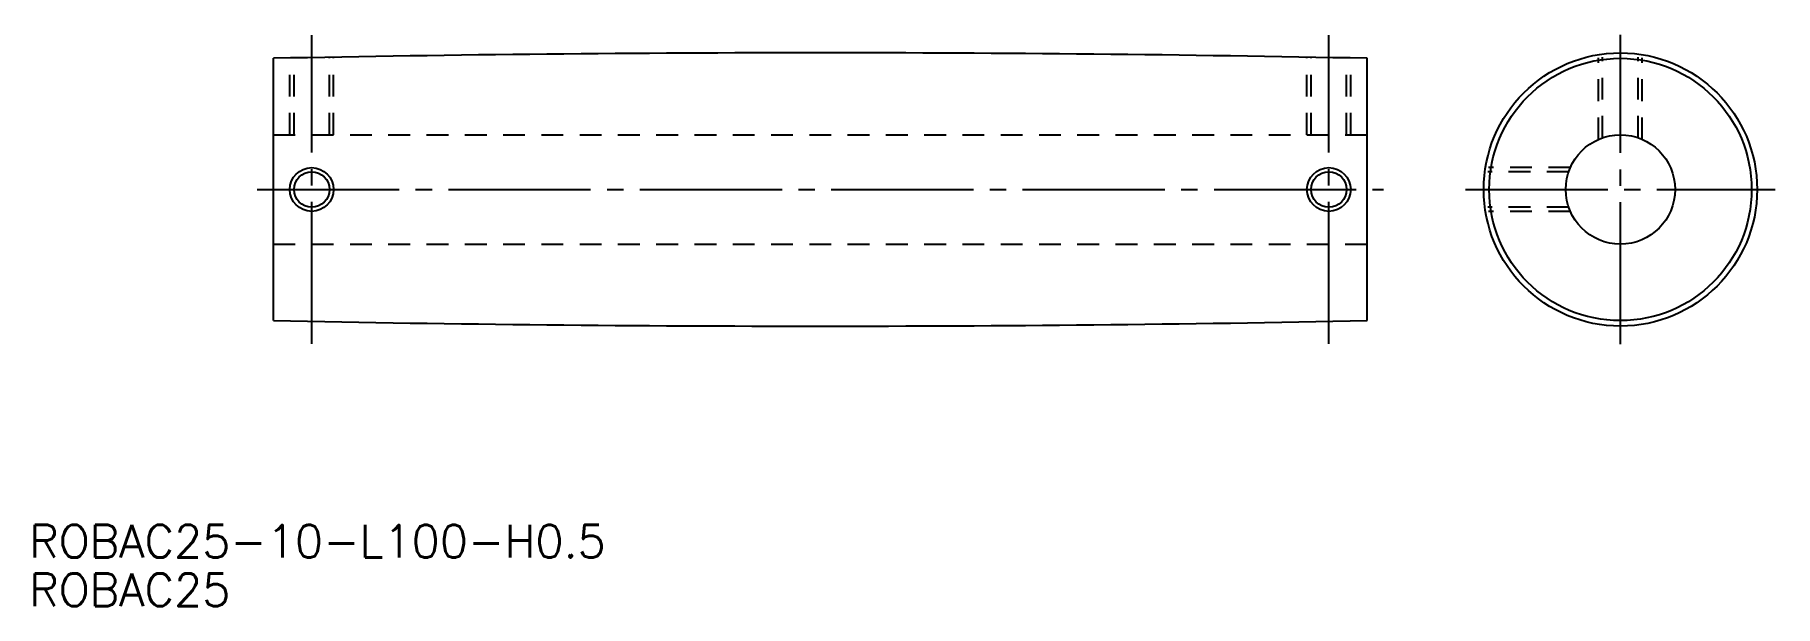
# Model space of a CAD drawing. Extents: x 57 to 217, y 156 to 208.
import ezdxf

# ---------------------------------------------------------------- set-up
doc = ezdxf.new("R2010")
doc.units = 0
doc.linetypes.add('CENTER', pattern=[17.5, 13, -1.5, 1.5, -1.5])
doc.linetypes.add('DASHED', pattern=[3.5, 2, -1.5])
doc.layers.get('0').update_dxf_attribs({"linetype": 'CONTINUOUS'})
doc.layers.add('CENTER', color=1, linetype='CENTER')
doc.styles.get("Standard").update_dxf_attribs({"font": 'txt.shx', "bigfont": '@extfont2.shx'})

msp = doc.modelspace()

# ---------------------------------------------------------------- linework, layer by layer
at = {"color": 7, "linetype": 'CONTINUOUS'}
for p, q in [((79.2, 181.85), (79.2, 205.85)), ((179.2, 181.85), (179.2, 205.85))]:
    msp.add_line(p, q, dxfattribs=at)
at = {"color": 3, "linetype": 'DASHED'}
for p, q in [((80.7, 198.85), (80.7, 205.88)), ((81.08, 198.85), (81.08, 205.88)), ((84.32, 198.85), (84.32, 205.94)), ((84.7, 198.85), (84.7, 205.95)), ((173.7, 198.85), (173.7, 205.95)), ((174.08, 198.85), (174.08, 205.94)), ((177.32, 198.85), (177.32, 205.88)), ((177.7, 198.85), (177.7, 205.88)), ((200.36, 198.43), (200.36, 205.89)), ((200.73, 198.58), (200.73, 205.95)), ((203.98, 198.58), (203.98, 205.95)), ((204.36, 198.43), (204.36, 205.89)), ((79.2, 198.85), (179.2, 198.85)), ((197.77, 195.85), (190.31, 195.85)), ((197.63, 195.47), (190.25, 195.47)), ((197.63, 192.23), (190.25, 192.23)), ((197.77, 191.85), (190.31, 191.85)), ((79.2, 188.85), (179.2, 188.85))]:
    msp.add_line(p, q, dxfattribs=at)
at = {"color": 7, "linetype": 'CONTINUOUS'}
for centre, radius in [((202.36, 193.85), 12.5), ((202.36, 193.85), 12), ((202.36, 193.85), 5), ((82.7, 193.85), 1.62), ((175.7, 193.85), 1.62)]:
    msp.add_circle(centre, radius, dxfattribs=at)
at = {"color": 3, "linetype": 'CONTINUOUS'}
for centre in [(82.7, 193.85), (175.7, 193.85)]:
    msp.add_circle(centre, 2, dxfattribs=at)
at = {"color": 7, "linetype": 'CONTINUOUS'}
for centre, start, end in [((129.2, -2293.9), 88.85412, 91.14588), ((129.2, 2681.6), 268.85412, 271.14588)]:
    msp.add_arc(centre, 2500.25, start, end, dxfattribs=at)
at = {"layer": 'CENTER', "color": 1, "linetype": 'CENTER'}
for p, q in [((82.7, 179.72), (82.7, 207.97)), ((175.7, 179.72), (175.7, 207.97)), ((202.36, 179.69), (202.36, 208)), ((77.7, 193.85), (180.7, 193.85)), ((188.2, 193.85), (216.51, 193.85))]:
    msp.add_line(p, q, dxfattribs=at)

# ---------------------------------------------------------------- texts
at = {"color": 7, "linetype": 'CONTINUOUS'}
for s, p in [('ROBAC25-10-L100-H0.5', (56.87, 160.17)), ('ROBAC25', (56.87, 155.73))]:
    msp.add_text(s, height=3, dxfattribs=at).set_placement(p)

doc.saveas('drawing.dxf')
